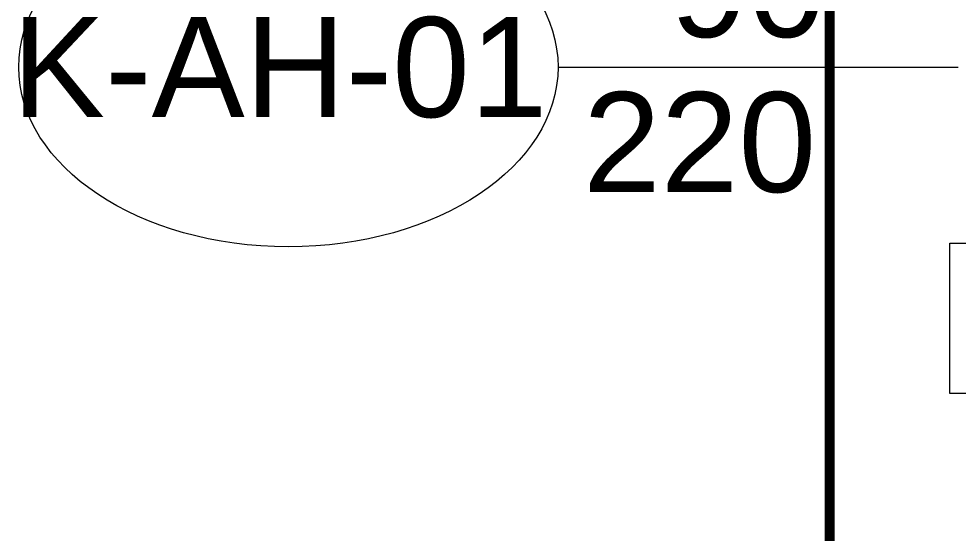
# Model space of a CAD drawing. Extents: x -1439 to 23780, y -1362 to 4476.
# Drawn here: x 14088.6 to 14182.5, y 2694.4 to 2745.8 of the extents above; entities that cross this region are included whole.
import ezdxf
from ezdxf.enums import TextEntityAlignment as Align

# ---------------------------------------------------------------- set-up
doc = ezdxf.new("R2010")
doc.units = 0
doc.header["$MEASUREMENT"] = 0
doc.linetypes.add('Audi$0$HIDDEN2', pattern=[4.7625, 3.175, -1.5875])
doc.layers.get('0').update_dxf_attribs({"color": 9, "lineweight": 9})
for name, color, linetype, lineweight in [('Audi$0$06D', 8, 'Continuous', 9), ('Audi$0$21', 8, 'Continuous', 9), ('Audi$0$22', 8, 'Continuous', 9)]:
    doc.layers.add(name, color=color, linetype=linetype, lineweight=lineweight)
doc.styles.add('Audi$0$Arial', font='arial.ttf', dxfattribs={"height": 2.5})

# ---------------------------------------------------------------- blocks, each defined once
blk = doc.blocks.new('Audi$0$0_doorno')
blk.add_lwpolyline([(4.5, 0), (12.5, 0)])
blk.add_ellipse((-0.891, 0), major_axis=(-5.391, 0), ratio=0.666667)
at = {"style": 'Audi$0$Arial'}
blk.add_attdef('YUKSEKLIK', text='', height=2, dxfattribs=at).set_placement((5, 12.3), align=Align.TOP_LEFT)
blk.add_attdef('KAPINO', text='', height=2, dxfattribs=at).set_placement((0, 0), align=Align.MIDDLE)
blk.add_attdef('GENISLIK', text='', height=2, dxfattribs=at).set_placement((5, -3.789), align=Align.BOTTOM_LEFT)
blk = doc.blocks.new('Audi$0$KAPI KODLARI 2. KAT')
at = {"layer": 'Audi$0$22'}
ref = blk.add_blockref('Audi$0$0_doorno', (14120, 2741), dxfattribs=dict(at, xscale=5, yscale=5, zscale=5))
ref.add_attrib('KAPINO', 'K-AH-01', dxfattribs={"layer": '0', "height": 10, "style": 'Audi$0$Arial'}).set_placement((14114.68, 2741), align=Align.MIDDLE)
ref.add_attrib('GENISLIK', '90', dxfattribs={"layer": '0', "height": 10, "style": 'Audi$0$Arial'}).set_placement((14153.711, 2741), align=Align.BOTTOM_LEFT)
ref.add_attrib('YUKSEKLIK', '220', dxfattribs={"layer": '0', "height": 10, "style": 'Audi$0$Arial'}).set_placement((14145, 2738.5), align=Align.TOP_LEFT)
blk = doc.blocks.new('Audi$0$p-kapı')
at = {"layer": 'Audi$0$06D'}
blk.add_lwpolyline([(-0.58, -81.622), (-6.83, -81.622), (-6.83, -66.622), (-4.955, -66.622), (-4.955, -79.372), (-4.955, -79.372), (-0.58, -79.372), (-0.58, -81.622)], dxfattribs=at)
blk = doc.blocks.new('Audi$0$p-2. kat planı')
blk.add_blockref('Audi$0$p-kapı', (14188.5, 2790))

msp = doc.modelspace()

# ---------------------------------------------------------------- linework, layer by layer
at = {"layer": 'Audi$0$21', "linetype": 'Audi$0$HIDDEN2', "ltscale": 0.1, "const_width": 1}
msp.add_lwpolyline([(14169.636, 2880.95), (14512.5, 2880.95), (14512.5, 2393.961), (14169.636, 2393.961)], close=True, dxfattribs=at)

# ---------------------------------------------------------------- block references
msp.add_blockref('Audi$0$p-2. kat planı', (0, 0))
at = {"layer": 'Audi$0$22'}
msp.add_blockref('Audi$0$KAPI KODLARI 2. KAT', (0, 0), dxfattribs=at)

doc.saveas('drawing.dxf')
